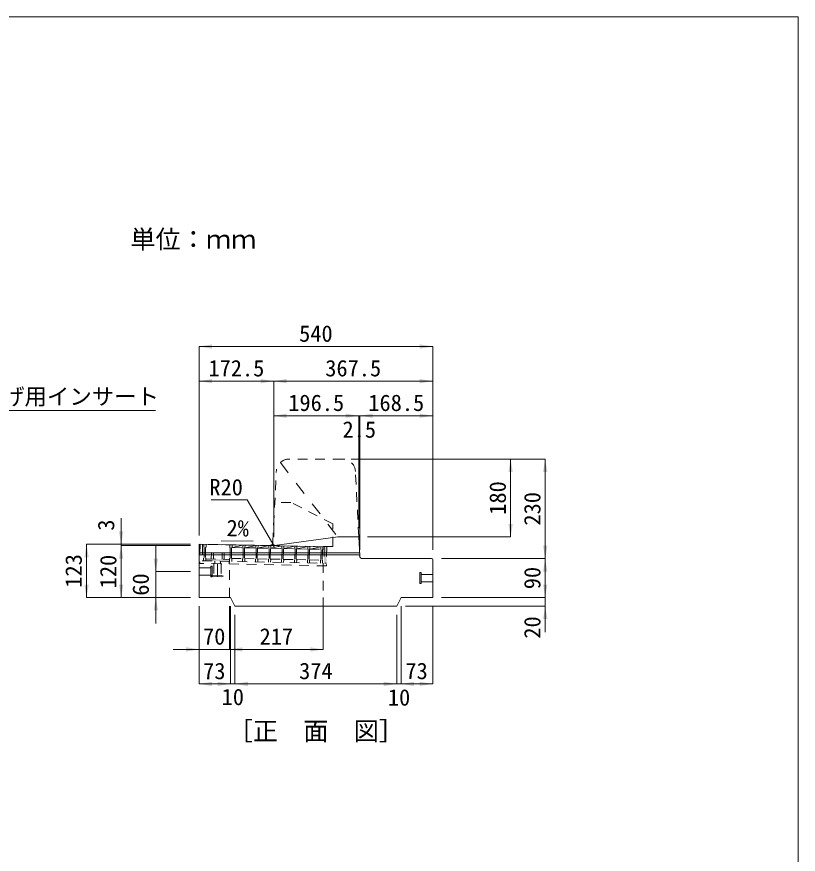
# Model space of a CAD drawing. Units: millimetres at full size. Extents: x 50430 to 75195, y -63423 to -40900.
# Drawn here: x 69998 to 71804, y -60118 to -58183 of the extents above; entities that cross this region are included whole.
import ezdxf
from ezdxf.enums import TextEntityAlignment as Align

# ---------------------------------------------------------------- set-up
doc = ezdxf.new("R2010")
doc.units = ezdxf.units.MM
doc.header["$LTSCALE"] = 30
doc.linetypes.add('USER1', pattern=[1.35, 0.75, -0.6])
doc.linetypes.add('USER2', pattern=[2, 1, -1])
for name, color, linetype, lineweight in [('0_2', 7, 'Continuous', 13), ('側溝・本体', 7, 'Continuous', 9), ('寸法線', 7, 'Continuous', 9), ('本体', 2, 'Continuous', 20), ('枠', 5, 'Continuous', 5), ('補助線', 8, 'Continuous', 13), ('ｲﾝｻｰﾄ', 3, 'USER1', 9), ('ｸﾞﾚｰﾁﾝｸﾞ', 7, 'USER1', 5)]:
    doc.layers.add(name, color=color, linetype=linetype, lineweight=lineweight)
doc.layers.add('ﾊｯﾁﾝｸﾞ', color=8, linetype='Continuous')
doc.styles.add('ＭＳ ゴシック', font='')
doc.styles.get('ＭＳ ゴシック').set_extended_font_data('MS Gothic')

# ---------------------------------------------------------------- blocks, each defined once
blk = doc.blocks.new('filled_arrow')
at = {"color": 0, "linetype": 'Continuous', "lineweight": -2}
blk.add_solid([(7.5, 1.25), (0, 0), (7.5, -1.25)], dxfattribs=at)

msp = doc.modelspace()

# ---------------------------------------------------------------- hatches: boundary and pattern name
at = {"layer": 'ﾊｯﾁﾝｸﾞ'}
for points in [[(70714.17, -59407.65), (70708.17, -59407.53), (70707.41, -59445.52), (70713.41, -59445.64)], [(70464.85, -59436.17), (70489.54, -59436.66), (70489.45, -59441.16), (70464.76, -59440.67), (70434.47, -59440.06), (70434.56, -59435.56)]]:
    msp.add_hatch(color=256, dxfattribs=at).paths.add_polyline_path(points)

# ---------------------------------------------------------------- linework, layer by layer
at = {"layer": '側溝・本体', "linetype": 'USER2'}
msp.add_line((70606.82, -59213.01), (70739.46, -59384.75), dxfattribs=at)
at = {"layer": '側溝・本体', "linetype": 'USER1'}
for p, q in [((70750.43, -59204.75), (70627.5, -59204.75)), ((70589.3, -59397.98), (70597.54, -59233.25)), ((70787.96, -59384.75), (70780.39, -59233.25)), ((70631.26, -59304.85), (70593.96, -59304.85)), ((70728.15, -59354.85), (70631.26, -59304.85)), ((70728.15, -59407.2), (70728.15, -59354.85)), ((70728.15, -59407.2), (70582.19, -59404.63)), ((70488.96, -59524.75), (70488.96, -59441.15)), ((70706.05, -59445.49), (70706.06, -59544.75))]:
    msp.add_line(p, q, dxfattribs=at)
at = {"layer": '側溝・本体', "color": 4, "lineweight": 5}
for p, q in [((70418.96, -59421.75), (70789.81, -59421.75)), ((70418.96, -59425.75), (70790.01, -59425.75))]:
    msp.add_line(p, q, dxfattribs=at)
at = {"layer": '側溝・本体', "linetype": 'USER1'}
for centre, radius, start, end in [((70627.5, -59234.75), 30, 90, 177.1373), ((70750.43, -59234.75), 30, 2.86194, 90), ((70582.31, -59397.63), 7, 268.9861, 357.13558)]:
    msp.add_arc(centre, radius, start, end, dxfattribs=at)
at = {"layer": '寸法線'}
for p, q in [((70958.97, -58944.75), (70418.96, -58944.75)), ((70418.96, -59381.75), (70418.96, -58944.75)), ((70958.97, -59414.75), (70958.97, -58944.75)), ((70591.46, -59024.75), (70418.96, -59024.75)), ((70418.96, -59381.75), (70418.96, -59024.75)), ((70958.97, -59024.75), (70591.46, -59024.75)), ((70591.46, -59384.79), (70591.46, -59024.75)), ((70591.46, -59384.79), (70591.46, -59024.75)), ((70958.97, -59414.75), (70958.97, -59024.75)), ((70591.46, -59104.75), (70787.96, -59104.75)), ((70591.46, -59384.79), (70591.46, -59104.75)), ((70727.96, -59104.75), (70850.46, -59104.75)), ((70787.96, -59364.75), (70787.96, -59104.75)), ((70787.96, -59364.75), (70787.96, -59104.75)), ((70790.46, -59104.75), (70958.97, -59104.75)), ((70790.46, -59414.75), (70790.46, -59104.75)), ((70790.46, -59414.75), (70790.46, -59104.75)), ((70958.97, -59414.75), (70958.97, -59104.75)), ((70770.43, -59204.75), (71138.97, -59204.75)), ((70770.43, -59204.75), (71218.97, -59204.75)), ((71138.97, -59384.75), (71138.97, -59204.75)), ((71218.97, -59434.75), (71218.97, -59204.75)), ((70238.96, -59341.75), (70238.96, -59464.79)), ((70544.28, -59394.81), (70470.26, -59393.53)), ((70807.96, -59384.75), (71138.97, -59384.75)), ((70158.96, -59401.75), (70158.96, -59524.75)), ((70398.96, -59401.75), (70158.96, -59401.75)), ((70398.96, -59401.75), (70238.96, -59401.75)), ((70238.96, -59404.79), (70238.96, -59524.75)), ((70398.96, -59404.79), (70238.96, -59404.79)), ((70398.96, -59404.79), (70238.96, -59404.79)), ((70318.96, -59584.75), (70318.96, -59404.75)), ((70978.97, -59434.75), (71218.97, -59434.75)), ((70978.97, -59434.75), (71218.97, -59434.75)), ((71218.97, -59434.75), (71218.97, -59524.75)), ((70398.96, -59464.75), (70318.96, -59464.75)), ((71218.97, -59604.75), (71218.97, -59464.75)), ((70398.96, -59524.75), (70158.96, -59524.75)), ((70398.96, -59524.75), (70238.96, -59524.75)), ((70398.96, -59524.75), (70318.96, -59524.75)), ((70706.06, -59524.75), (70706.06, -59644.71)), ((70978.97, -59524.75), (71218.97, -59524.75)), ((70978.97, -59524.75), (71218.97, -59524.75)), ((70418.96, -59544.75), (70418.96, -59644.71)), ((70418.96, -59544.75), (70418.96, -59724.47)), ((70488.96, -59544.75), (70488.96, -59644.71)), ((70488.96, -59544.75), (70488.96, -59644.71)), ((70491.96, -59544.75), (70491.96, -59724.47)), ((70491.96, -59544.75), (70491.96, -59724.47)), ((70885.97, -59544.75), (70885.97, -59724.38)), ((70885.97, -59544.75), (70885.97, -59724.38)), ((70895.97, -59544.75), (71218.97, -59544.75)), ((70958.97, -59544.75), (70958.97, -59724.38)), ((70501.97, -59564.75), (70501.97, -59724.47)), ((70501.97, -59564.75), (70501.97, -59724.38)), ((70875.97, -59564.75), (70875.97, -59724.38)), ((70875.97, -59564.75), (70875.97, -59724.38)), ((70358.96, -59644.71), (70548.96, -59644.71)), ((70488.96, -59644.71), (70706.06, -59644.71)), ((70418.96, -59724.47), (70491.96, -59724.47)), ((70431.96, -59724.47), (70561.97, -59724.47)), ((70501.97, -59724.38), (70875.97, -59724.38)), ((70815.97, -59724.38), (70945.97, -59724.38)), ((70885.97, -59724.38), (70958.97, -59724.38))]:
    msp.add_line(p, q, dxfattribs=at)
for points in [[(69480.08, -59460.3), (69692.28, -59092.75), (70318.59, -59092.75)], [(70591.46, -59404.73), (70530.27, -59298.75), (70446.77, -59298.75)]]:
    msp.add_lwpolyline(points, dxfattribs=at)
at = {"layer": '本体'}
for p, q in [((70739.46, -59384.75), (70592.97, -59404.59)), ((70739.46, -59384.75), (70787.96, -59384.75)), ((70790.13, -59428.1), (70787.96, -59384.75)), ((70418.96, -59524.75), (70418.96, -59401.75)), ((70589.94, -59404.76), (70418.96, -59401.75)), ((70955.97, -59434.75), (70797.12, -59434.75)), ((70958.97, -59437.75), (70958.97, -59524.75)), ((70491.96, -59524.75), (70418.96, -59524.75)), ((70491.96, -59524.75), (70501.96, -59544.75)), ((70885.97, -59524.75), (70875.97, -59544.75)), ((70958.97, -59524.75), (70885.97, -59524.75)), ((70501.96, -59544.75), (70875.97, -59544.75))]:
    msp.add_line(p, q, dxfattribs=at)
for centre, radius, start, end in [((70590.29, -59384.77), 20, 268.98846, 277.71331), ((70797.12, -59427.75), 7, 182.86194, 270), ((70955.97, -59437.75), 3, 0, 90)]:
    msp.add_arc(centre, radius, start, end, dxfattribs=at)
at = {"layer": '枠', "lineweight": 20}
for p in [(66203.72, -58182.67), (71803.72, -62042.67)]:
    msp.add_line(p, (71803.72, -58182.67), dxfattribs=at)
at = {"layer": '補助線'}
for p, q in [((70451.84, -59446.41), (70471.84, -59446.81)), ((70461.84, -59446.61), (70461.24, -59476.6))]:
    msp.add_line(p, q, dxfattribs=at)
at = {"layer": '補助線', "lineweight": 9}
msp.add_circle((70591.46, -59404.79), 2, dxfattribs=at)
at = {"layer": 'ｲﾝｻｰﾄ', "linetype": 'USER2'}
for p, q in [((70445.96, -59477.25), (70445.96, -59452.25)), ((70445.96, -59452.25), (70448.96, -59452.25)), ((70448.96, -59477.25), (70448.96, -59452.25)), ((70418.96, -59456.25), (70445.96, -59456.25)), ((70418.96, -59473.25), (70445.96, -59473.25)), ((70928.97, -59492.25), (70928.97, -59467.25)), ((70931.97, -59467.25), (70928.97, -59467.25)), ((70931.97, -59492.25), (70931.97, -59467.25)), ((70958.97, -59471.25), (70931.97, -59471.25)), ((70445.96, -59477.25), (70448.96, -59477.25)), ((70931.97, -59492.25), (70928.97, -59492.25)), ((70958.97, -59488.25), (70931.97, -59488.25))]:
    msp.add_line(p, q, dxfattribs=at)
at = {"layer": 'ｲﾝｻｰﾄ'}
for p, q in [((70453.34, -59446.44), (70452.8, -59473.43)), ((70453.34, -59446.44), (70470.34, -59446.78)), ((70470.34, -59446.78), (70469.8, -59473.77)), ((70448.8, -59473.35), (70448.74, -59476.35)), ((70448.8, -59473.35), (70473.8, -59473.85)), ((70473.8, -59473.85), (70473.74, -59476.85)), ((70958.97, -59488.25), (70958.97, -59471.25)), ((70448.74, -59476.35), (70473.74, -59476.85))]:
    msp.add_line(p, q, dxfattribs=at)
at = {"layer": 'ｸﾞﾚｰﾁﾝｸﾞ'}
for p, q in [((70421.23, -59401.79), (70420.35, -59445.78)), ((70714.17, -59407.65), (70421.23, -59401.79)), ((70427.23, -59401.91), (70426.47, -59439.9)), ((70430.23, -59401.97), (70430.11, -59407.97)), ((70430.11, -59407.97), (70431.09, -59408.99)), ((70705.17, -59407.47), (70430.23, -59401.97)), ((70431.09, -59408.99), (70430.61, -59432.98)), ((70434.09, -59409.05), (70433.61, -59433.04)), ((70435.11, -59408.07), (70434.09, -59409.05)), ((70435.23, -59402.07), (70435.11, -59408.07)), ((70490.21, -59403.17), (70490.09, -59409.17)), ((70490.09, -59409.17), (70491.07, -59410.19)), ((70491.07, -59410.19), (70490.59, -59434.18)), ((70494.07, -59410.25), (70493.59, -59434.24)), ((70495.09, -59409.27), (70494.07, -59410.25)), ((70495.21, -59403.27), (70495.09, -59409.27)), ((70495.09, -59409.27), (70520.21, -59403.77)), ((70495.09, -59409.27), (70520.09, -59409.77)), ((70520.21, -59403.77), (70520.09, -59409.77)), ((70520.09, -59409.77), (70521.07, -59410.79)), ((70521.07, -59410.79), (70520.59, -59434.78)), ((70524.07, -59410.85), (70523.59, -59434.84)), ((70525.09, -59409.87), (70524.07, -59410.85)), ((70525.21, -59403.87), (70525.09, -59409.87)), ((70525.09, -59409.87), (70550.2, -59404.37)), ((70525.09, -59409.87), (70550.08, -59410.37)), ((70550.2, -59404.37), (70550.08, -59410.37)), ((70550.08, -59410.37), (70551.06, -59411.39)), ((70551.06, -59411.39), (70550.58, -59435.38)), ((70554.06, -59411.45), (70553.58, -59435.44)), ((70555.08, -59410.47), (70554.06, -59411.45)), ((70555.2, -59404.47), (70555.08, -59410.47)), ((70555.08, -59410.47), (70580.2, -59404.97)), ((70555.08, -59410.47), (70580.08, -59410.97)), ((70580.2, -59404.97), (70580.08, -59410.97)), ((70580.08, -59410.97), (70581.06, -59411.99)), ((70581.06, -59411.99), (70580.58, -59435.98)), ((70584.06, -59412.05), (70583.58, -59436.04)), ((70585.08, -59411.07), (70584.06, -59412.05)), ((70585.2, -59405.07), (70585.08, -59411.07)), ((70585.08, -59411.07), (70610.19, -59405.57)), ((70585.08, -59411.07), (70610.07, -59411.57)), ((70610.19, -59405.57), (70610.07, -59411.57)), ((70610.07, -59411.57), (70611.05, -59412.59)), ((70611.05, -59412.59), (70610.57, -59436.58)), ((70614.05, -59412.65), (70613.57, -59436.64)), ((70615.07, -59411.67), (70614.05, -59412.65)), ((70615.19, -59405.67), (70615.07, -59411.67)), ((70615.07, -59411.67), (70640.18, -59406.17)), ((70615.07, -59411.67), (70640.06, -59412.17)), ((70640.18, -59406.17), (70640.06, -59412.17)), ((70640.06, -59412.17), (70641.04, -59413.18)), ((70641.04, -59413.18), (70640.56, -59437.18)), ((70644.04, -59413.24), (70643.56, -59437.24)), ((70645.06, -59412.27), (70644.04, -59413.24)), ((70645.18, -59406.27), (70645.06, -59412.27)), ((70645.06, -59412.27), (70670.18, -59406.77)), ((70645.06, -59412.27), (70670.06, -59412.77)), ((70670.18, -59406.77), (70670.06, -59412.77)), ((70670.06, -59412.77), (70671.04, -59413.78)), ((70671.04, -59413.78), (70670.56, -59437.78)), ((70674.04, -59413.84), (70673.56, -59437.84)), ((70675.06, -59412.86), (70674.04, -59413.84)), ((70675.18, -59406.87), (70675.06, -59412.86)), ((70675.06, -59412.86), (70700.17, -59407.37)), ((70675.06, -59412.86), (70700.05, -59413.36)), ((70700.17, -59407.37), (70700.05, -59413.36)), ((70700.05, -59413.36), (70701.03, -59414.38)), ((70701.03, -59414.38), (70700.55, -59438.38)), ((70704.03, -59414.44), (70703.55, -59438.44)), ((70705.05, -59413.46), (70704.03, -59414.44)), ((70705.17, -59407.47), (70705.05, -59413.46)), ((70708.17, -59407.53), (70707.41, -59445.52)), ((70714.17, -59407.65), (70713.29, -59451.64)), ((70429.47, -59439.96), (70429.59, -59433.96)), ((70429.59, -59433.96), (70430.61, -59432.98)), ((70434.59, -59434.06), (70433.61, -59433.04)), ((70434.47, -59440.06), (70434.59, -59434.06)), ((70447.35, -59420.81), (70447.05, -59435.81)), ((70447.35, -59420.81), (70477.35, -59421.41)), ((70452.35, -59420.91), (70452.05, -59435.91)), ((70472.35, -59421.31), (70472.05, -59436.31)), ((70477.35, -59421.41), (70477.05, -59436.41)), ((70489.45, -59441.16), (70489.57, -59435.16)), ((70489.57, -59435.16), (70490.59, -59434.18)), ((70493.59, -59434.24), (70520.59, -59434.78)), ((70494.57, -59435.26), (70493.59, -59434.24)), ((70519.57, -59435.76), (70520.59, -59434.78)), ((70524.57, -59435.86), (70523.59, -59434.84)), ((70523.59, -59434.84), (70550.58, -59435.38)), ((70713.29, -59451.64), (70420.35, -59445.78)), ((70426.47, -59439.9), (70713.41, -59445.64)), ((70434.56, -59435.56), (70489.54, -59436.66)), ((70455.34, -59446.48), (70455.46, -59440.48)), ((70455.34, -59446.48), (70455.46, -59440.48)), ((70468.34, -59446.74), (70468.46, -59440.74)), ((70468.34, -59446.74), (70468.46, -59440.74)), ((70488.45, -59441.14), (70488.33, -59447.14)), ((70488.45, -59441.14), (70488.33, -59447.14)), ((70494.45, -59441.26), (70494.57, -59435.26)), ((70519.45, -59441.76), (70519.57, -59435.76)), ((70524.45, -59441.86), (70524.57, -59435.86)), ((70549.44, -59442.36), (70549.56, -59436.36)), ((70549.56, -59436.36), (70550.58, -59435.38)), ((70554.56, -59436.46), (70553.58, -59435.44)), ((70553.58, -59435.44), (70580.58, -59435.98)), ((70554.44, -59442.46), (70554.56, -59436.46)), ((70579.44, -59442.96), (70579.56, -59436.96)), ((70579.56, -59436.96), (70580.58, -59435.98)), ((70584.56, -59437.06), (70583.58, -59436.04)), ((70583.58, -59436.04), (70610.57, -59436.58)), ((70584.44, -59443.06), (70584.56, -59437.06)), ((70609.43, -59443.56), (70609.55, -59437.56)), ((70609.55, -59437.56), (70610.57, -59436.58)), ((70614.55, -59437.66), (70613.57, -59436.64)), ((70613.57, -59436.64), (70640.56, -59437.18)), ((70614.43, -59443.66), (70614.55, -59437.66)), ((70639.42, -59444.16), (70639.54, -59438.16)), ((70639.54, -59438.16), (70640.56, -59437.18)), ((70643.56, -59437.24), (70670.56, -59437.78)), ((70644.54, -59438.26), (70643.56, -59437.24)), ((70644.42, -59444.26), (70644.54, -59438.26)), ((70669.42, -59444.76), (70669.54, -59438.76)), ((70669.54, -59438.76), (70670.56, -59437.78)), ((70673.56, -59437.84), (70700.55, -59438.38)), ((70674.54, -59438.86), (70673.56, -59437.84)), ((70674.42, -59444.86), (70674.54, -59438.86)), ((70699.41, -59445.36), (70699.53, -59439.36)), ((70699.53, -59439.36), (70700.55, -59438.38)), ((70704.53, -59439.46), (70703.55, -59438.44)), ((70704.41, -59445.46), (70704.53, -59439.46))]:
    msp.add_line(p, q, dxfattribs=at)

# ---------------------------------------------------------------- block references
at = {"layer": '寸法線', "xscale": 4, "yscale": 4}
for p in [(70418.96, -58944.75), (70418.96, -59024.75), (70591.46, -59024.75), (70591.46, -59104.75), (70790.46, -59104.75), (70790.46, -59104.75), (70488.96, -59644.71), (70488.96, -59644.71), (70418.96, -59724.47), (70501.97, -59724.38), (70501.97, -59724.47), (70885.97, -59724.38)]:
    msp.add_blockref('filled_arrow', p, dxfattribs=at)
at = {"layer": '寸法線'}
for p, xscale, yscale, rotation in [((70958.97, -58944.75), 4, 4, 180), ((70591.46, -59024.75), 4, 4, 180), ((70958.97, -59024.75), 4, 4, 180), ((70787.96, -59104.75), 4, 4, 180), ((70787.96, -59104.75), 4, 4, 180), ((70958.97, -59104.75), 4, 4, 180), ((71138.97, -59204.75), 4, 4, 270), ((71218.97, -59204.75), 4, 4, 270), ((71138.97, -59384.75), 4, 4, 90), ((70238.96, -59401.75), 4, 4, 90), ((70544.28, -59394.81), 0.2, 0.2, 179), ((70158.96, -59401.75), 4, 4, 270), ((70238.96, -59404.79), 4, 4, 270), ((70238.96, -59404.79), 4, 4, 270), ((70591.46, -59404.73), 0.2, 0.2, 120), ((71218.97, -59434.75), 4, 4, 90), ((70318.96, -59464.75), 4, 4, 90), ((71218.97, -59434.75), 4, 4, 270), ((70158.96, -59524.75), 4, 4, 90), ((70238.96, -59524.75), 4, 4, 90), ((71218.97, -59524.75), 4, 4, 90), ((71218.97, -59524.75), 4, 4, 90), ((70318.96, -59524.75), 4, 4, 270), ((71218.97, -59544.75), 4, 4, 270), ((70418.96, -59644.71), 4, 4, 180), ((70706.06, -59644.71), 4, 4, 180), ((70491.96, -59724.47), 4, 4, 180), ((70875.97, -59724.38), 4, 4, 180), ((70875.97, -59724.38), 4, 4, 180), ((70958.97, -59724.38), 4, 4, 180)]:
    msp.add_blockref('filled_arrow', p, dxfattribs=dict(at, xscale=xscale, yscale=yscale, rotation=rotation))

# ---------------------------------------------------------------- texts
at = {"layer": '0_2', "style": 'ＭＳ ゴシック'}
msp.add_text('単位：ｍｍ', height=42.72, dxfattribs=at).set_placement((70405.7, -58696.9), align=Align.MIDDLE_CENTER)
msp.add_text('2%', height=37.98, rotation=359, dxfattribs=at).set_placement((70508.28, -59364.31), align=Align.MIDDLE_CENTER)
msp.add_text('［正\u3000面\u3000図］', height=42.72, dxfattribs=at).set_placement((70688.96, -59867.53), align=Align.BOTTOM_CENTER)
at = {"layer": '寸法線', "style": 'ＭＳ ゴシック'}
for s, p in [('540', (70688.97, -58914.75)), ('172.5', (70505.21, -58994.75)), ('367.5', (70775.21, -58994.75)), ('196.5', (70689.71, -59074.75)), ('168.5', (70874.72, -59074.75)), ('2.5', (70789.21, -59136.51)), ('70', (70453.96, -59614.71)), ('217', (70597.51, -59614.71)), ('73', (70454.21, -59694.47)), ('374', (70688.97, -59694.38)), ('73', (70921.64, -59694.38)), ('10', (70496.97, -59754.47)), ('10', (70881.19, -59755.57))]:
    msp.add_text(s, height=37.98, dxfattribs=at).set_placement(p, align=Align.MIDDLE_CENTER)
msp.add_text('施工吊り上げ用インサート', height=37.98, dxfattribs=at).set_placement((69704.78, -59041.3), align=Align.TOP_LEFT)
msp.add_text('R20', height=37.98, dxfattribs=at).set_placement((70520.27, -59250.75), align=Align.TOP_RIGHT)
for s, p in [('180', (71108.97, -59294.75)), ('230', (71188.97, -59319.75)), ('3', (70203.96, -59357.44)), ('123', (70128.96, -59463.25)), ('120', (70208.96, -59464.77)), ('60', (70283.96, -59494.75)), ('90', (71188.97, -59479.75)), ('20', (71188.97, -59594.02))]:
    msp.add_text(s, height=37.98, rotation=90, dxfattribs=at).set_placement(p, align=Align.MIDDLE_CENTER)

doc.saveas('drawing.dxf')
